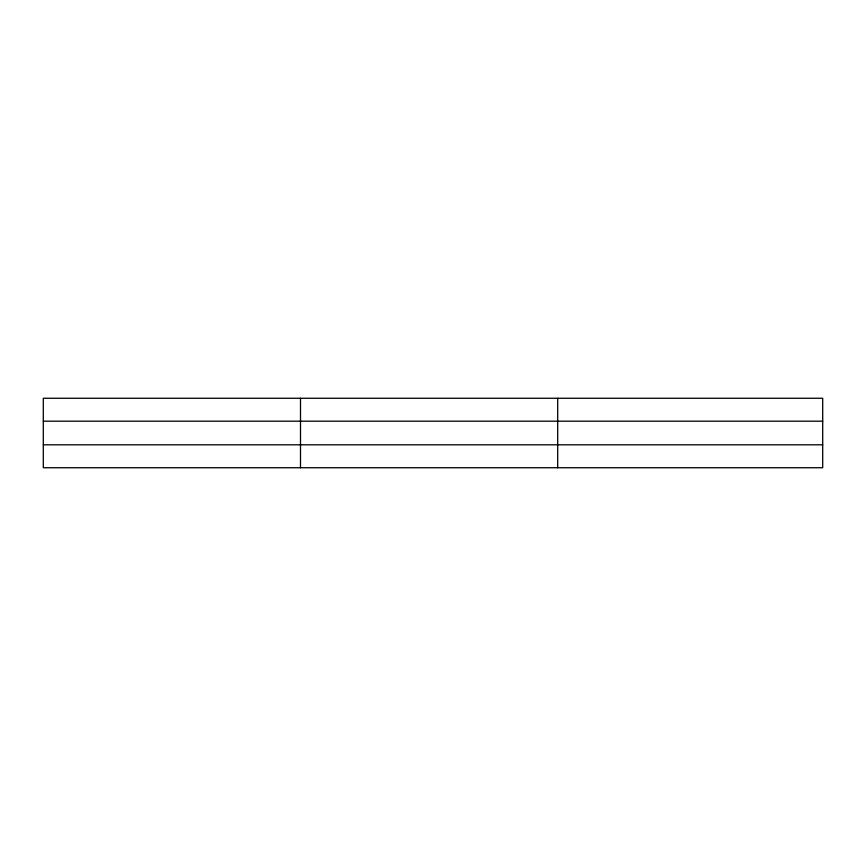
<?xml version="1.0" encoding="UTF-8"?>
<svg xmlns="http://www.w3.org/2000/svg" width="866" height="866" viewBox="0 0 866 866"><rect width="100%" height="100%" fill="white"/><g stroke="black" fill="none" stroke-linecap="round" stroke-linejoin="round"><path stroke-width="1.3" d="M300.502 467.737L300.502 398.263M557.704 467.737L557.704 398.263M822.7 421.19L822.7 398.263L43.3 398.263L43.3 467.737L822.7 467.737L822.7 421.19L43.3 421.19M43.3 444.81L822.7 444.81"/></g></svg>
